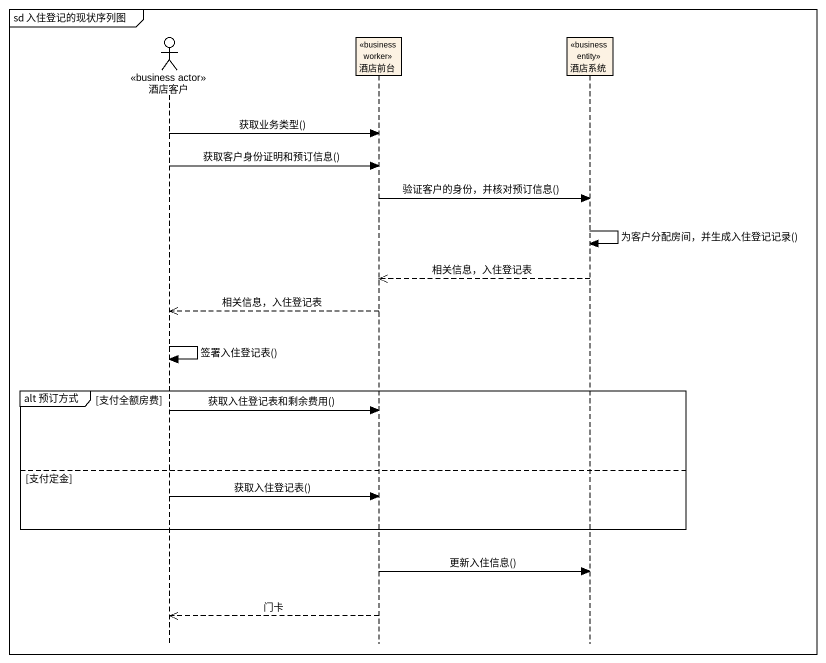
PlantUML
@startuml
mainframe sd 入住登记的现状序列图
hide footbox
actor 酒店客户 <<business actor>>
participant 酒店前台 <<business worker>>
participant 酒店系统 <<business entity>>

酒店客户 -> 酒店前台 : 获取业务类型()
酒店客户 -> 酒店前台 : 获取客户身份证明和预订信息()
酒店前台 -> 酒店系统 : 验证客户的身份，并核对预订信息()
酒店系统 -> 酒店系统 : 为客户分配房间，并生成入住登记记录()
酒店系统 -->> 酒店前台 : 相关信息，入住登记表
酒店前台 -->> 酒店客户 : 相关信息，入住登记表
酒店客户 -> 酒店客户 : 签署入住登记表()
group alt 预订方式 [支付全额房费]
  酒店客户 -> 酒店前台 : 获取入住登记表和剩余费用()
else 支付定金
  酒店客户 -> 酒店前台 : 获取入住登记表()
end
酒店前台 -> 酒店系统 : 更新入住信息()
酒店前台 -->> 酒店客户 : 门卡
@enduml
